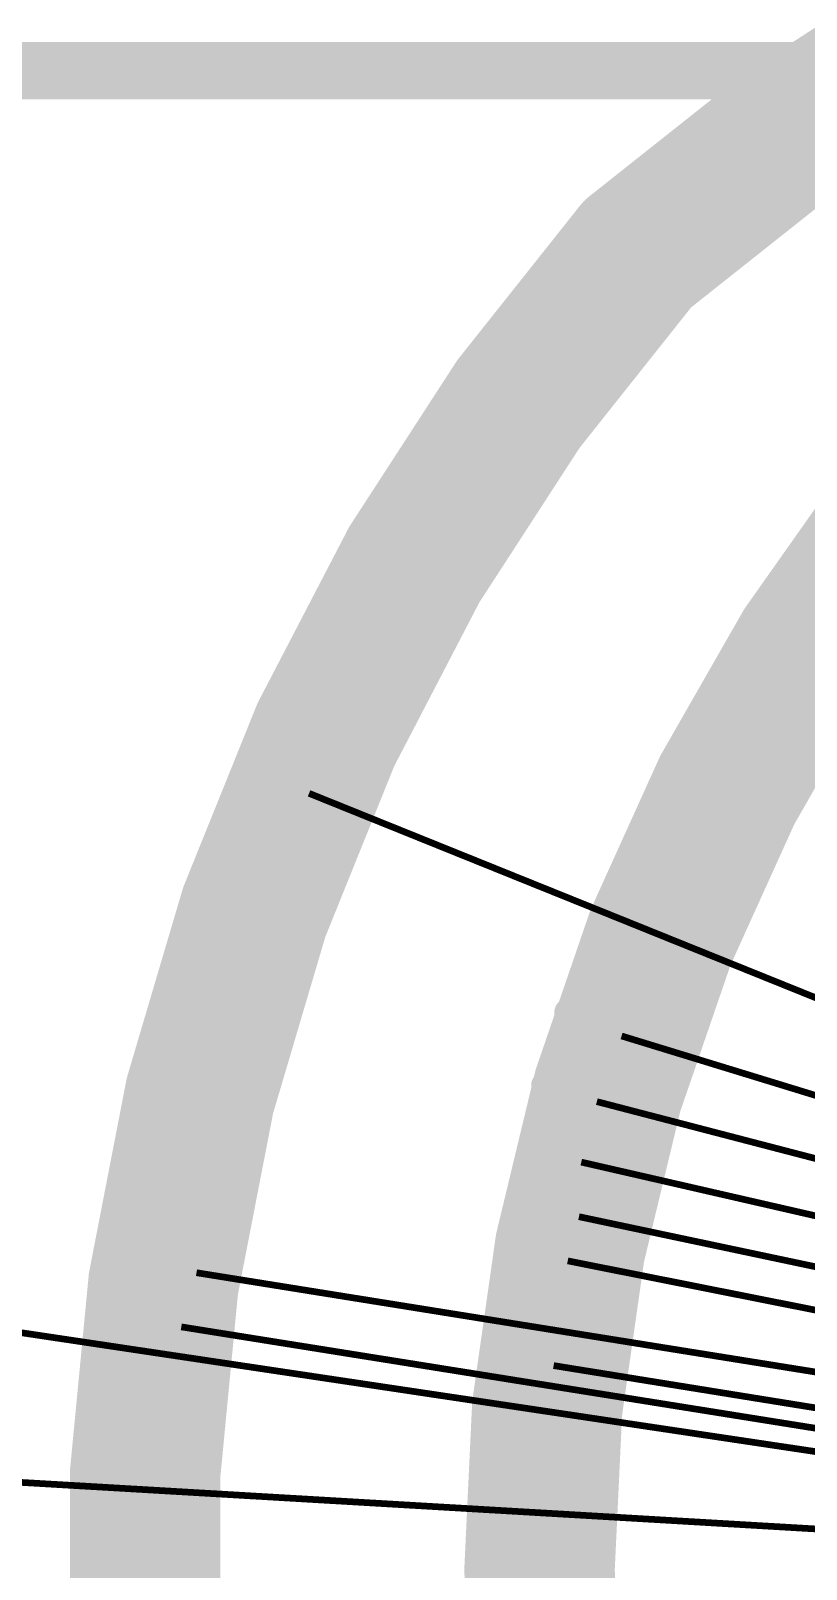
# Model space of a CAD drawing. Extents: x -12 to 108, y -5 to 75.
# Drawn here: x 59.429 to 61.489, y 36.096 to 40.187 of the extents above; entities that cross this region are included whole.
import ezdxf

# ---------------------------------------------------------------- set-up
doc = ezdxf.new("R2010")
doc.units = 0
doc.header["$MEASUREMENT"] = 0
doc.layers.get('0').update_dxf_attribs({"linetype": 'CONTINUOUS'})
for name, color, linetype in [('1', 12, 'CONTINUOUS'), ('IOs', 250, 'CONTINUOUS'), ('Sbp1', 5, 'CONTINUOUS'), ('vdd', 250, 'CONTINUOUS')]:
    doc.layers.add(name, color=color, linetype=linetype)

# ---------------------------------------------------------------- blocks, each defined once
blk = doc.blocks.new('ROUND_19')
at = {"const_width": 0.025}
blk.add_lwpolyline([(-0.0125, 0, 1), (0.0125, 0, 1)], format="xyb", close=True, dxfattribs=at)

msp = doc.modelspace()

# ---------------------------------------------------------------- linework, layer by layer
at = {"layer": '1'}
for points, const_width in [([(68.0414, 39.5934, 0.3757), (61.0414, 39.5934)], 0.4), ([(61.0414, 39.5934, 0.3757), (61.0414, 32.5934)], 0.4), ([(61.1167, 39.5275, 1), (60.9661, 39.6593)], 0.2), ([(60.9755, 39.6687, 1), (61.1073, 39.5181)], 0.2), ([(61.7414, 38.8934, 0.3431), (61.7414, 33.2934)], 0.4)]:
    msp.add_lwpolyline(points, format="xyb", dxfattribs=dict(at, const_width=const_width))
at = {"layer": '1', "const_width": 0.1524}
msp.add_lwpolyline([(61.7728, 40.0812), (52.5728, 40.0812)], dxfattribs=at)
at = {"layer": 'IOs', "transparency": 33554687, "const_width": 0.01778}
for points in [[(58.6994, 36.83), (63.14865, 36.16351)], [(58.6668, 36.3696), (63.15452, 36.10653)]]:
    msp.add_lwpolyline(points, dxfattribs=at)
at = {"layer": 'Sbp1', "const_width": 0.08}
for points in [[(60.2323, 38.12599), (60.08639, 38.19052)], [(61.00575, 37.51096), (60.85984, 37.57549)], [(60.95198, 37.3383), (60.79857, 37.38211)], [(60.9787, 37.15693), (60.82729, 37.20719)], [(60.98221, 37.01773), (60.82752, 37.0568)], [(60.97794, 36.89596), (60.82191, 36.92925)], [(59.93888, 36.87663), (59.78109, 36.90023)], [(59.8827, 36.7287), (59.72774, 36.76667)], [(60.90157, 36.63298), (60.74453, 36.66109)]]:
    msp.add_lwpolyline(points, dxfattribs=at)
at = {"layer": 'vdd', "transparency": 33554687, "const_width": 0.01778}
for points in [[(60.16836, 38.15895), (63.14043, 36.95893)], [(60.99885, 37.51372), (63.14277, 36.85607)], [(60.93316, 37.33916), (63.14511, 36.76256)], [(60.89179, 37.17822), (63.14043, 36.66203)], [(60.88556, 37.0331), (63.14511, 36.55449)], [(60.85572, 36.91561), (63.14043, 36.46098)], [(59.86916, 36.88407), (63.151, 36.35732)], [(59.82876, 36.74007), (63.14708, 36.2093)], [(60.81822, 36.63711), (63.151, 36.26032)]]:
    msp.add_lwpolyline(points, dxfattribs=at)

# ---------------------------------------------------------------- block references
at = {"layer": 'Sbp1', "xscale": 1.6, "yscale": 1.6, "zscale": 1.6}
for p, rotation in [((60.08639, 38.19052), 116.8637022602015), ((60.2323, 38.12599), 116.8637022602015), ((60.85984, 37.57549), 116.8637022602015), ((61.00575, 37.51096), 116.8637022602015), ((60.79857, 37.38211), 124.7852429266096), ((60.95198, 37.3383), 124.7852429266096), ((60.82729, 37.20719), 122.3603544871717), ((60.9787, 37.15693), 122.3603544871717), ((60.82752, 37.0568), 126.5459792278351), ((60.98221, 37.01773), 126.5459792278351), ((59.78109, 36.90023), 132.2152422093583), ((60.82191, 36.92925), 128.677330812825), ((60.97794, 36.89596), 128.677330812825), ((59.93888, 36.87663), 132.2152422093583), ((59.72774, 36.76667), 126.9544081680442), ((59.8827, 36.7287), 126.9544081680442), ((60.74453, 36.66109), 130.5739350933974), ((60.90157, 36.63298), 130.5739350933974)]:
    msp.add_blockref('ROUND_19', p, dxfattribs=dict(at, rotation=rotation))

doc.saveas('drawing.dxf')
